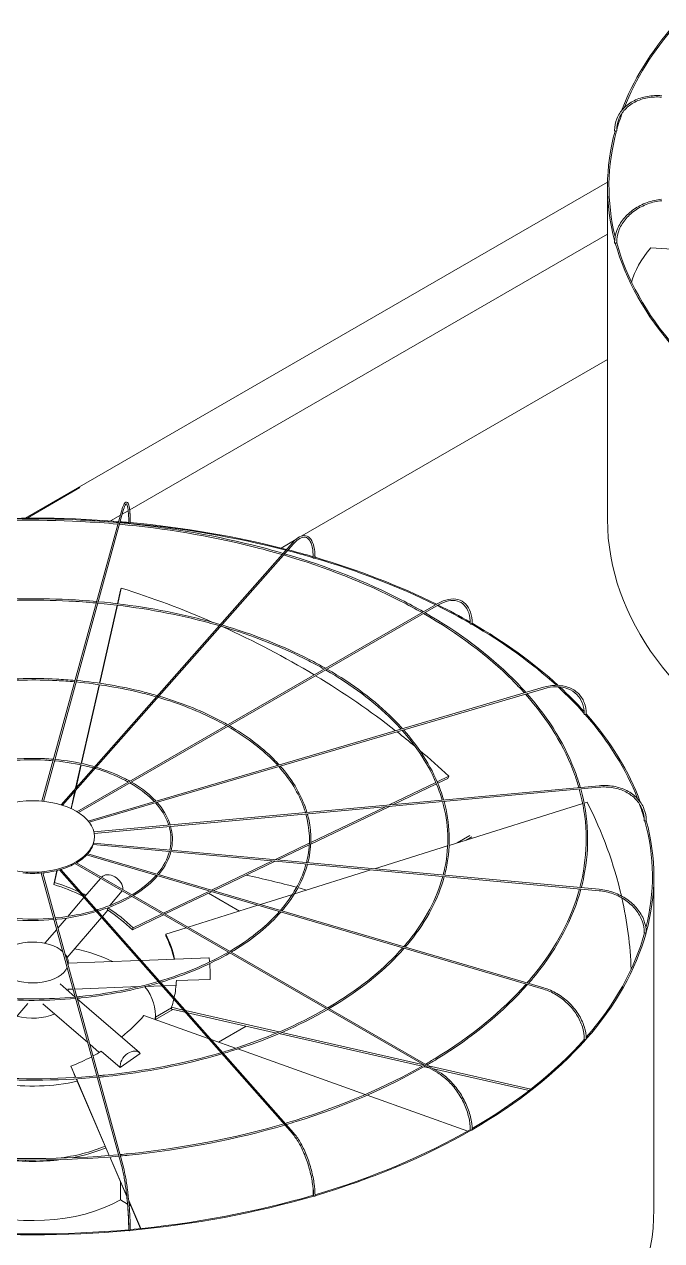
# Model space of a CAD drawing. Header units: millimetres. Extents: x -312439 to 477422, y -331570 to 212570.
# Drawn here: x 449861 to 450937, y 109039 to 111094 of the extents above; entities that cross this region are included whole.
import ezdxf

# ---------------------------------------------------------------- set-up
doc = ezdxf.new("R2010")
doc.units = ezdxf.units.MM

msp = doc.modelspace()

# ---------------------------------------------------------------- linework, layer by layer
at = {"color": 3, "linetype": 'Continuous', "lineweight": 0, "extrusion": (-1.11022e-16, 0.816497, 0.57735)}
for p, q in [((450845.747, 110827.548), (449862.13, 110259.656)), ((450845.666, 110257.168), (450845.666, 110820.056)), ((450038.85, 110273.686), (450845.666, 110739.501)), ((451005.011, 110710.736), (450918.849, 110716.232)), ((450845.666, 110527.501), (450329.625, 110229.565)), ((449954.797, 110311.158), (449865.632, 110259.678)), ((449953.065, 110312.158), (449954.797, 110311.158)), ((449890.57, 109781.358), (450025.037, 110271.526)), ((449893.044, 109781.12), (450027.4, 110270.878)), ((450006.382, 110254.94), (450023.142, 110264.617)), ((450026.16, 110266.359), (450036.366, 110272.252)), ((450319.193, 110223.542), (450294.374, 110209.212)), ((450313.558, 110217.938), (449922.881, 109775.256)), ((449925.445, 109774.46), (450315.395, 110216.317)), ((450024.713, 110141.544), (450018.692, 110114.963)), ((450023.382, 110138.112), (450024.713, 110141.544)), ((450018.154, 110115.028), (450023.382, 110138.112)), ((450559.071, 110115.331), (449949.88, 109763.614)), ((449952.244, 109762.151), (450560.296, 110113.21)), ((449987.724, 109980.683), (450017.61, 110112.627)), ((450018.148, 110112.562), (449988.259, 109980.606)), ((449957.031, 109845.176), (449987.181, 109978.286)), ((449987.717, 109978.21), (449957.558, 109845.063)), ((449968.921, 109747.781), (450737.491, 109973.875)), ((450738.183, 109971.525), (449970.557, 109745.709)), ((449947.516, 109803.17), (449956.489, 109842.787)), ((449957.017, 109842.673), (449948.26, 109804.013)), ((450476.84, 109775.073), (450555.803, 109812.97)), ((450558.014, 109814.031), (450577.621, 109823.441)), ((450576.29, 109820.009), (450558.991, 109811.707)), ((450576.29, 109820.009), (450577.621, 109823.441)), ((449939.76, 109768.927), (449946.388, 109798.19)), ((449947.132, 109799.033), (449940.26, 109768.695)), ((450831.386, 109807.494), (449978.298, 109729.485)), ((449978.755, 109727.067), (450831.609, 109805.055)), ((450556.779, 109810.646), (450484.03, 109775.73)), ((450477.699, 109772.692), (450344.541, 109708.784)), ((450344.659, 109711.634), (450470.509, 109772.034)), ((450803.726, 109777.321), (450578.199, 109706.67)), ((450811.17, 109779.653), (450806.078, 109778.058)), ((450831.609, 109632.503), (449977.951, 109710.565)), ((449979.165, 109719.731), (449979.165, 109721.731)), ((450284.099, 109682.569), (450342.164, 109710.437)), ((450613.23, 109723.285), (450591.872, 109710.954)), ((450607.019, 109715.699), (450616.694, 109721.285)), ((450737.491, 109463.683), (449966.163, 109690.588)), ((450738.183, 109466.033), (449968.002, 109692.6)), ((449977.228, 109708.171), (450831.386, 109630.064)), ((450342.021, 109707.575), (450288.988, 109682.122)), ((450575.713, 109705.891), (450452.198, 109667.198)), ((449946.481, 109675.906), (450559.071, 109322.227)), ((449948.958, 109677.304), (450560.296, 109324.348)), ((450176.935, 109631.137), (450279.794, 109680.503)), ((450284.683, 109680.056), (450180.544, 109630.076)), ((450025.037, 109166.032), (449889.523, 109660.015)), ((449892.002, 109660.238), (450027.4, 109166.68)), ((449910.686, 109640.571), (449916.07, 109664.339)), ((449916.656, 109664.487), (449912.017, 109644.003)), ((450313.558, 109219.62), (449920.136, 109665.412)), ((449922.739, 109666.165), (450315.395, 109221.241)), ((449989.578, 109651.024), (449963.231, 109620.282)), ((450446.121, 109665.294), (450317.139, 109624.888)), ((450923.874, 109091.308), (450923.874, 109654.196)), ((449910.686, 109640.571), (449912.017, 109644.003)), ((450026.371, 109629.782), (450005.246, 109605.133)), ((450096.11, 109592.346), (450173.637, 109629.554)), ((450177.246, 109628.493), (450098.752, 109590.821)), ((449961.622, 109618.404), (449934.417, 109586.662)), ((450224.374, 109595.827), (450172.085, 109626.016)), ((450313.534, 109623.758), (450259.53, 109606.84)), ((450001.711, 109597.236), (449992.774, 109586.808)), ((450096.077, 109589.537), (450043.364, 109564.238)), ((450044.694, 109567.67), (450093.435, 109591.062)), ((450255.326, 109605.524), (450137.318, 109568.555)), ((449931.986, 109583.825), (449917.576, 109567.012)), ((449991.164, 109584.929), (449933.197, 109517.293)), ((450043.364, 109564.238), (450044.694, 109567.67)), ((450134.142, 109567.56), (450099.799, 109556.801)), ((449915.652, 109564.767), (449895.595, 109541.365)), ((450099.704, 109553.845), (450099.799, 109556.801)), ((450055.275, 109512.285), (449935.001, 109507.827)), ((449935.001, 109508.871), (449935.001, 109503.497)), ((450172.64, 109516.635), (450058.438, 109512.402)), ((449946.904, 109450.519), (449921.361, 109472.654)), ((449943.326, 109463.89), (449934.32, 109463.556)), ((449935.001, 109463.582), (449935.001, 109460.834)), ((450054.454, 109468.009), (449945.84, 109463.983)), ((450093.086, 109469.441), (450066.359, 109468.45)), ((450117.164, 109470.333), (450096.249, 109469.558)), ((450117.642, 109478.208), (450174.87, 109480.329)), ((450055.347, 109356.544), (449950.354, 109447.529)), ((449801.819, 109364.001), (449866.66, 109439.658)), ((449968.078, 109373.662), (449892.405, 109439.24)), ((450109.258, 109432.316), (450082.279, 109416.74)), ((450082.279, 109412.74), (450111.484, 109429.601)), ((450109.187, 109430.125), (450109.282, 109433.081)), ((450132.466, 109424.818), (450109.187, 109430.125)), ((450109.282, 109433.081), (450129.176, 109428.547)), ((450133.266, 109427.614), (450291.434, 109391.559)), ((450286.856, 109389.624), (450136.556, 109423.886)), ((450171.593, 109380.483), (450062.887, 109419.31)), ((450082.279, 109412.383), (450082.279, 109419.633)), ((450235.66, 109401.295), (450188.904, 109374.3)), ((450532.515, 109333.625), (450290.949, 109388.691)), ((450295.493, 109390.634), (450535.249, 109335.981)), ((449987.465, 109356.862), (449971.41, 109370.775)), ((450217.615, 109364.045), (450176.364, 109378.779)), ((450436.624, 109285.821), (450221.39, 109362.697)), ((449990.741, 109358.817), (450022.536, 109331.263)), ((450022.536, 109331.263), (450056.731, 109355.083)), ((449939.693, 109333.493), (449947.814, 109314.578)), ((449940.929, 109330.156), (449939.693, 109333.493)), ((449947.621, 109314.566), (449940.929, 109330.156)), ((450543.773, 109331.059), (450536.039, 109332.822)), ((450543.344, 109334.135), (450716.062, 109294.764)), ((450713.095, 109292.462), (450551.868, 109329.214)), ((450004.227, 109182.71), (449948.648, 109312.174)), ((449948.84, 109312.186), (450004.417, 109182.726)), ((450609.681, 109224.01), (450439.995, 109284.617)), ((450033.922, 109113.538), (450005.246, 109180.335)), ((450005.437, 109180.351), (450033.855, 109114.153)), ((450023.321, 109138.231), (450023.321, 109107.556)), ((450035.177, 109100.711), (450023.321, 109107.556)), ((450037.172, 109106.426), (450057.385, 109059.341)), ((450057.197, 109059.322), (450037.23, 109105.832)), ((450040.83, 109097.447), (450037.838, 109099.174))]:
    msp.add_line(p, q, dxfattribs=at)
at = {"color": 3, "linetype": 'Continuous', "lineweight": 0}
for centre, major_axis, ratio, start_param, end_param in [((451894.434, 110820.056), (-1048.768, 0), 0.57735027, 5.81359811, 6.07011802), ((451894.434, 110820.056), (-1046.319, 0), 0.57735027, 5.81336511, 6.06128621), ((451894.434, 110820.056), (-1046.319, 0), 0.57735027, 6.07532621, 6.12502314), ((451894.434, 110820.056), (-1048.768, 0), 0.57735027, 6.12772105, 6.43448057), ((451894.434, 110820.056), (-1046.319, 0), 0.57735027, 6.1272654, 6.42392093), ((450858.75, 110914.473), (1.225, 0), 0.57735027, 3.14159265, 5.07887352), ((450859.96, 110914.363), (1.225, 0.023), 0.57529521, 4.54449158, 6.11528791), ((450859.96, 110914.363), (1.225, 0.023), 0.57529521, 6.11528791, 6.28318531), ((450858.75, 110725.14), (1.225, 0), 0.57735027, 3.14159265, 5.39303278), ((451894.434, 110820.056), (-1048.768, 0), 0.57735027, 0.1585854, 0.46892864), ((450859.96, 110725.25), (1.225, 0.023), 0.57926583, 4.8585762, 6.28318531), ((451894.434, 110820.056), (-1046.319, 0), 0.57735027, 0.15790655, 0.46457773), ((451894.339, 110654.012), (-1010.701, -20.593), 0.30331876, 6.01219977, 6.20271663), ((449875.105, 109654.196), (-1048.768, 0), 0.57735027, 4.57359934, 4.85199434), ((449875.105, 109654.196), (-1046.319, 0), 0.57735027, 4.57364216, 4.63432464), ((449875.105, 109654.196), (-1046.319, 0), 0.57735027, 4.55682048, 4.57124415), ((449875.105, 109654.196), (-1048.768, 0), 0.57735027, 4.55718579, 4.57120693), ((450038.448, 110250.95), (1.225, -0.004), 0.56474576, 3.14159265, 4.55699194), ((450038.448, 110250.95), (1.225, -0.004), 0.56474576, 4.55699194, 6.12778827), ((449875.105, 109654.196), (-1046.319, 0), 0.57735027, 4.2914666, 4.55448885), ((450038.64, 110251.649), (1.225, 0), 0.57735027, 5.71748689, 6.28318531), ((449875.105, 109654.196), (-1048.768, 0), 0.57735027, 4.29134899, 4.55463788), ((451894.434, 110257.168), (-1048.768, 0), 0.57735027, 0, 3.14159265), ((449875.105, 109654.196), (-1046.319, 0), 0.57735027, 4.24262693, 4.28868124), ((449875.105, 109654.196), (-1048.768, 0), 0.57735027, 4.24381435, 4.28857014), ((450349.969, 110192.511), (1.225, -0.01), 0.56597275, 3.14159265, 4.24604342), ((450349.969, 110192.511), (1.225, -0.01), 0.56597275, 4.24604342, 5.81683974), ((449875.105, 109654.196), (-1046.319, 0), 0.57735027, 4.00461262, 4.24016109), ((450350.525, 110193.142), (1.225, 0), 0.57735027, 5.29033196, 6.28318531), ((449875.105, 109654.196), (-1048.768, 0), 0.57735027, 4.00443097, 4.24060103), ((449876.436, 109486.916), (-942.562, 365.4), 0.65992862, 4.64663537, 4.80984928), ((449875.105, 109654.196), (-1046.319, 0), 0.57735027, 3.92863661, 4.00129229), ((449875.105, 109654.196), (-1048.768, 0), 0.57735027, 3.93098858, 4.00111844), ((450614.964, 110081.354), (1.225, -0.016), 0.56830663, 3.14159265, 3.93464288), ((450614.964, 110081.354), (1.225, -0.016), 0.56830663, 3.93464288, 5.50543921), ((449875.105, 109654.196), (-1046.319, 0), 0.57735027, 3.70570419, 3.9258203), ((450615.83, 110081.854), (-1.225, 0), 0.57735027, 1.83263032, 3.14159265), ((449875.105, 109654.196), (-1048.768, 0), 0.57735027, 3.70411228, 3.92650775), ((449876.436, 109486.916), (-942.562, 365.4), 0.65992862, 4.45394149, 4.62923067), ((449876.436, 109486.916), (-942.562, 365.4), 0.65992862, 4.28319099, 4.45112181), ((449875.105, 109654.196), (-1046.319, 0), 0.57735027, 3.61515195, 3.70067928), ((449875.105, 109654.196), (-1048.768, 0), 0.57735027, 3.61992048, 3.69877001), ((450807.495, 109928.359), (-1.225, 0.021), 0.57151893, 0, 0.48093441), ((450807.495, 109928.359), (-1.225, 0.021), 0.57151893, 0.48093441, 2.05173073), ((449875.105, 109654.196), (-1046.319, 0), 0.57735027, 3.3609423, 3.61148113), ((450808.586, 109928.68), (-1.225, 0), 0.57735027, 1.51847105, 3.14159265), ((449875.105, 109654.196), (-1048.768, 0), 0.57735027, 3.35086888, 3.61231471), ((449876.436, 109486.916), (-942.562, 365.4), 0.65992862, 4.23904287, 4.2800546), ((449876.436, 109486.916), (-942.562, 365.4), 0.65992862, 4.15803474, 4.22871948), ((449875.2, 109486.441), (1010.388, -32.497), 0.79709982, 0.20844184, 0.41264052), ((449875.105, 109654.196), (-1046.319, 0), 0.57735027, 3.30554955, 3.34466555), ((450908.714, 109748.502), (-1.225, 0.023), 0.57529521, 0, 0.1678974), ((450908.714, 109748.502), (-1.225, 0.023), 0.57529521, 0.1678974, 1.73869372), ((449875.105, 109654.196), (-1046.319, 0), 0.57735027, 2.9973499, 3.29716571), ((450909.924, 109748.613), (-1.225, 0), 0.57735027, 1.20431179, 3.14159265), ((449875.105, 109654.196), (-1048.768, 0), 0.57735027, 2.98561554, 3.29783032), ((449874.672, 109719.731), (-104.492, 0), 0.57735027, 2.67392209, 2.98094469), ((449874.672, 109719.731), (-104.492, 0), 0.57735027, 2.98808135, 3.14159265), ((449874.672, 109719.731), (-104.492, 0), 0.57735027, 2.35976282, 2.66678542), ((449874.672, 109719.731), (-104.492, 0), 0.57735027, 2.04560356, 2.35262616), ((449874.672, 109719.731), (-104.492, 0), 0.57735027, 1.41728503, 1.72430763), ((449874.672, 109719.731), (-104.492, 0), 0.57735027, 1.73144429, 2.03846689), ((450007.695, 109638.19), (-16.786, 14.386), 0.73180825, 3.6699438, 6.25547108), ((449875.105, 109089.308), (1046.319, 0), 0.57735027, 1.13086203, 1.21917829), ((449875.105, 109483.485), (-226.18, 87.683), 0.65992862, 4.59602029, 4.80984928), ((449876.436, 109486.916), (226.18, -87.683), 0.65992862, 1.48816133, 1.66825663), ((449875.105, 109089.308), (1046.319, 0), 0.57735027, 1.11315293, 1.12829513), ((449876.436, 109486.916), (226.18, -87.683), 0.65992862, 1.43137513, 1.46305029), ((449875.2, 109486.441), (1010.388, -32.497), 0.79709982, 0.05380476, 0.20420122), ((449875.105, 109483.485), (-226.18, 87.683), 0.65992862, 4.15803474, 4.39268064), ((449876.436, 109486.916), (226.18, -87.683), 0.65992862, 1.01644208, 1.25303729), ((449875.105, 109483.485), (242.456, -7.798), 0.79709982, 0.20115917, 0.41264052), ((449875.2, 109486.441), (242.456, -7.798), 0.79709982, 0.18583027, 0.41264052), ((449875.105, 109654.196), (-1046.319, 0), 0.57735027, 2.6752935, 2.98289949), ((449875.105, 109654.196), (-1048.768, 0), 0.57735027, 2.67086857, 2.98332964), ((450908.714, 109559.39), (-1.225, 0.023), 0.57926583, 0, 1.42460911), ((450909.924, 109559.279), (-1.225, 0), 0.57735027, 0.89015252, 3.14159265), ((449875.105, 109508.871), (-59.895, 0), 0.57735027, 3.69756416, 5.76575409), ((449875.105, 109419.633), (-207.174, 0), 0.57735027, 4.00561733, 4.36390833), ((449875.105, 109508.871), (-59.895, 0), 0.57735027, 3.02719924, 3.57014533), ((450173.459, 109494.543), (-0.819, 22.092), 0.05230802, 5.46284956, 6.28318531), ((450173.459, 109494.543), (-0.819, 22.092), 0.05230802, 4.01155215, 5.31083021), ((449875.105, 109508.871), (-59.895, 0), 0.57735027, 0.78539816, 2.89978042), ((449875.105, 109419.633), (-207.174, 0), 0.57735027, 3.08204121, 3.55783774), ((449875.2, 109486.441), (242.456, -7.798), 0.79709982, 6.13145768, 6.28093219), ((449875.2, 109486.441), (242.456, -7.798), 0.79709982, 6.04401129, 6.11604234), ((449875.105, 109449.249), (-59.895, 0), 0.57735027, 1.1079301, 2.23846982), ((449873.87, 109486.821), (-227.492, -84.221), 0.6873805, 2.02158825, 2.2576377), ((450040.869, 109339.837), (14.478, 16.707), 0.67950023, 6.14949631, 8.84418497), ((449875.105, 109654.196), (-1046.319, 0), 0.57735027, 2.35898226, 2.6687056), ((449875.105, 109654.196), (-1048.768, 0), 0.57735027, 2.35667794, 2.66891462), ((450807.495, 109379.533), (-1.225, 0.021), 0.58304212, 0, 1.10944839), ((450808.586, 109379.212), (-1.225, 0), 0.57735027, 0.57599326, 3.14159265), ((449873.87, 109486.821), (-227.492, -84.221), 0.6873805, 1.60582316, 1.76537716), ((449873.87, 109486.821), (-227.492, -84.221), 0.6873805, 1.7758456, 1.84274406), ((449875.105, 109419.633), (-207.174, 0), 0.57735027, 1.30817895, 1.9425337), ((449875.105, 109654.196), (-1046.319, 0), 0.57735027, 2.04376734, 2.35460013), ((449875.105, 109654.196), (-1048.768, 0), 0.57735027, 2.04258502, 2.35459852), ((450614.964, 109226.538), (-1.225, 0.017), 0.58625442, 0, 0.79329185), ((450615.83, 109226.038), (-1.225, 0), 0.57735027, 0.26183399, 3.14159265), ((449875.105, 109295.128), (-207.174, 0), 0.57735027, 1.77816663, 2.202298), ((449875.105, 109295.128), (-212.072, 0), 0.57735027, 1.89063678, 2.19285982), ((449875.105, 109295.128), (-212.072, 0), 0.57735027, 1.3476903, 1.79509044), ((449875.105, 109654.196), (-1046.319, 0), 0.57735027, 1.72891751, 2.04055715), ((449875.105, 109654.196), (-1048.768, 0), 0.57735027, 1.72854634, 2.04038352), ((450349.969, 109115.381), (-1.225, 0.011), 0.58858829, 0, 0.47632773), ((450350.525, 109114.751), (-1.225, 0), 0.57735027, 0, 3.14159265), ((449875.105, 109195.128), (-212.072, 0), 0.57735027, 0.98594125, 2.34464399), ((449875.105, 109091.308), (-1048.768, 0), 0.57735027, 0, 3.14159265), ((449875.105, 109654.196), (-1048.768, 0), 0.57735027, 1.41453598, 1.72626058), ((449875.105, 109654.196), (-1046.319, 0), 0.57735027, 1.41438895, 1.72636573), ((450038.448, 109056.942), (-1.225, 0.004), 0.58981528, 0, 0.15883691), ((450038.64, 109056.244), (-1.225, 0), 0.57735027, 0, 3.14159265)]:
    msp.add_ellipse(centre, major_axis=major_axis, ratio=ratio, start_param=start_param, end_param=end_param, dxfattribs=at)
msp.add_ellipse((449874.672, 109721.731), major_axis=(-104.492, 0), ratio=0.57735027, dxfattribs=at)
for points, knots in [([(450857.525, 110914.473), (450857.525, 110921.418), (450858.857, 110928.248), (450864.052, 110940.99), (450867.914, 110946.9), (450877.771, 110957.215), (450883.764, 110961.618), (450897.282, 110968.501), (450904.805, 110970.98), (450920.65, 110973.787), (450928.97, 110974.115), (450937.288, 110973.354)], [4.71238898, 4.71238898, 4.71238898, 4.71238898, 5.02654825, 5.02654825, 5.34070751, 5.34070751, 5.65486678, 5.65486678, 5.96902604, 5.96902604, 6.28318531, 6.28318531, 6.28318531, 6.28318531]), ([(450937.065, 110970.915), (450929.003, 110971.652), (450920.947, 110971.322), (450905.654, 110968.57), (450898.421, 110966.147), (450885.497, 110959.465), (450879.81, 110955.207), (450870.536, 110945.293), (450866.949, 110939.639), (450862.211, 110927.488), (450861.06, 110920.992), (450861.184, 110914.386)], [0, 0, 0, 0, 0.31726804, 0.31726804, 0.63453608, 0.63453608, 0.95180412, 0.95180412, 1.26907216, 1.26907216, 1.5863402, 1.5863402, 1.5863402, 1.5863402]), ([(450857.525, 110725.14), (450857.525, 110732.084), (450858.856, 110739.14), (450864.031, 110752.779), (450867.874, 110759.361), (450877.683, 110771.419), (450883.647, 110776.893), (450897.116, 110786.214), (450904.618, 110790.06), (450920.435, 110795.754), (450928.747, 110797.603), (450937.065, 110798.364)], [4.71238898, 4.71238898, 4.71238898, 4.71238898, 5.02654825, 5.02654825, 5.34070751, 5.34070751, 5.65486678, 5.65486678, 5.96902604, 5.96902604, 6.28318531, 6.28318531, 6.28318531, 6.28318531]), ([(450937.288, 110795.924), (450929.226, 110795.187), (450921.163, 110793.383), (450905.841, 110787.823), (450898.585, 110784.068), (450885.612, 110774.987), (450879.897, 110769.664), (450870.574, 110757.993), (450866.969, 110751.648), (450862.212, 110738.578), (450861.06, 110731.855), (450861.184, 110725.273)], [0, 0, 0, 0, 0.31726804, 0.31726804, 0.63453608, 0.63453608, 0.95180412, 0.95180412, 1.26907216, 1.26907216, 1.5863402, 1.5863402, 1.5863402, 1.5863402]), ([(450039.865, 110251.649), (450039.865, 110258.463), (450039.658, 110264.529), (450038.847, 110274.602), (450038.25, 110278.599), (450036.643, 110284.285), (450035.741, 110286.346), (450032.6, 110286.808), (450031.607, 110286.218), (450029.402, 110283.876), (450028.173, 110281.258), (450026.255, 110275.733), (450025.645, 110273.742), (450025.037, 110271.526)], [4.71238898, 4.71238898, 4.71238898, 4.71238898, 5.02654825, 5.02654825, 5.34070751, 5.34070751, 5.65486678, 5.65486678, 5.82360284, 5.82360284, 6.1377621, 6.1377621, 6.28318531, 6.28318531, 6.28318531, 6.28318531]), ([(450027.4, 110270.878), (450028.673, 110275.518), (450029.949, 110279.084), (450032.174, 110283.407), (450033.171, 110284.006), (450033.277, 110284.006), (450034.096, 110283.411), (450035.505, 110278.753), (450036.082, 110275.354), (450036.925, 110266.38), (450037.173, 110260.661), (450037.225, 110253.109), (450037.227, 110252.041), (450037.224, 110250.954)], [0, 0, 0, 0, 0.31526689, 0.31526689, 0.60947257, 0.60947257, 0.92674061, 0.92674061, 1.22083726, 1.22083726, 1.53563039, 1.53563039, 1.5863402, 1.5863402, 1.5863402, 1.5863402]), ([(450038.338, 110276.189), (450038.374, 110275.947), (450038.41, 110275.699), (450039.017, 110271.352), (450039.394, 110266.14), (450039.647, 110257.191), (450039.683, 110254.15), (450039.673, 110250.949)], [7.384497053, 7.384497053, 7.384497053, 7.384497053, 7.403952931, 7.403952931, 7.721220971, 7.721220971, 7.869487909, 7.869487909, 7.869487909, 7.869487909]), ([(450019.683, 110252.008), (449998.438, 110253.929), (449977.078, 110255.429), (449880.378, 110260.272), (449804.312, 110258.76), (449729.662, 110252.008)], [3.771589677, 3.771589677, 3.771589677, 3.771589677, 3.840445898, 3.840445898, 4.082391957, 4.082391957, 4.082391957, 4.082391957]), ([(450019.025, 110249.608), (449998.233, 110251.483), (449977.331, 110252.952), (449881.079, 110257.824), (449804.991, 110256.341), (449730.32, 110249.608)], [3.7720633, 3.7720633, 3.7720633, 3.7720633, 3.839550132, 3.839550132, 4.081918334, 4.081918334, 4.081918334, 4.081918334]), ([(450296.107, 110198.163), (450279.379, 110203.037), (450262.397, 110207.621), (450173.722, 110229.705), (450098.383, 110242.328), (450021.503, 110249.382)], [3.459637643, 3.459637643, 3.459637643, 3.459637643, 3.519736913, 3.519736913, 3.769381517, 3.769381517, 3.769381517, 3.769381517]), ([(450297.898, 110200.192), (450280.636, 110205.238), (450263.103, 110209.975), (450174.005, 110232.133), (450098.848, 110244.724), (450022.161, 110251.782)], [3.458315721, 3.458315721, 3.458315721, 3.458315721, 3.520259366, 3.520259366, 3.768912043, 3.768912043, 3.768912043, 3.768912043]), ([(450351.75, 110193.142), (450351.75, 110200.002), (450351.148, 110206.197), (450348.762, 110216.699), (450346.984, 110221.01), (450342.261, 110227.349), (450339.266, 110229.373), (450332.706, 110230.511), (450329.268, 110229.818), (450322.016, 110226.137), (450318.158, 110222.994), (450314.062, 110218.503), (450313.81, 110218.223), (450313.558, 110217.938)], [4.71238898, 4.71238898, 4.71238898, 4.71238898, 5.02654825, 5.02654825, 5.34070751, 5.34070751, 5.65486678, 5.65486678, 5.94845155, 5.94845155, 6.26261081, 6.26261081, 6.28318531, 6.28318531, 6.28318531, 6.28318531]), ([(450315.395, 110216.317), (450319.051, 110220.46), (450322.683, 110223.522), (450329.414, 110227.209), (450332.477, 110227.835), (450337.842, 110226.895), (450340.23, 110225.319), (450344.338, 110219.725), (450346.004, 110215.707), (450348.212, 110205.695), (450348.772, 110199.733), (450348.747, 110192.907), (450348.746, 110192.715), (450348.744, 110192.522)], [6.28318531, 6.28318531, 6.28318531, 6.28318531, 6.59783007, 6.59783007, 6.91209691, 6.91209691, 7.22936495, 7.22936495, 7.54663299, 7.54663299, 7.86046851, 7.86046851, 7.86952551, 7.86952551, 7.86952551, 7.86952551]), ([(450532.479, 110099.978), (450520.741, 110106.682), (450508.695, 110113.207), (450436.612, 110150.229), (450370.003, 110176.469), (450298.704, 110197.404)], [3.146975566, 3.146975566, 3.146975566, 3.146975566, 3.199958928, 3.199958928, 3.456525414, 3.456525414, 3.456525414, 3.456525414]), ([(450534.934, 110101.395), (450522.755, 110108.378), (450510.244, 110115.166), (450437.845, 110152.345), (450371.491, 110178.517), (450300.493, 110199.431)], [3.145113132, 3.145113132, 3.145113132, 3.145113132, 3.200037836, 3.200037836, 3.455209352, 3.455209352, 3.455209352, 3.455209352]), ([(450351.157, 110196.559), (450351.179, 110195.743), (450351.193, 110194.915), (450351.199, 110193.558), (450351.198, 110193.035), (450351.194, 110192.508)], [7.8059806913, 7.8059806913, 7.8059806913, 7.8059806913, 7.8451401512, 7.8451401512, 7.8694167814, 7.8694167814, 7.8694167814, 7.8694167814]), ([(449983.116, 110118.712), (449967.267, 110120.141), (449951.334, 110121.256), (449879.02, 110124.872), (449822.098, 110123.747), (449766.229, 110118.712)], [3.772165081, 3.772165081, 3.772165081, 3.772165081, 3.840593344, 3.840593344, 4.081816553, 4.081816553, 4.081816553, 4.081816553]), ([(449982.458, 110116.312), (449967.062, 110117.694), (449951.587, 110118.779), (449879.721, 110122.423), (449822.777, 110121.328), (449766.887, 110116.312)], [3.772797592, 3.772797592, 3.772797592, 3.772797592, 3.839399606, 3.839399606, 4.081184042, 4.081184042, 4.081184042, 4.081184042]), ([(450617.055, 110081.854), (450617.055, 110088.754), (450616.11, 110095.135), (450612.376, 110106.249), (450609.583, 110110.984), (450602.389, 110118.264), (450597.996, 110120.807), (450588.126, 110123.413), (450582.66, 110123.481), (450571.202, 110121.205), (450565.206, 110118.854), (450559.177, 110115.392), (450559.124, 110115.362), (450559.071, 110115.331)], [3.14159265, 3.14159265, 3.14159265, 3.14159265, 3.45575192, 3.45575192, 3.76991118, 3.76991118, 4.08269654, 4.08269654, 4.39544819, 4.39544819, 4.70960746, 4.70960746, 4.71238898, 4.71238898, 4.71238898, 4.71238898]), ([(450560.296, 110113.21), (450566.046, 110116.529), (450571.771, 110118.771), (450582.569, 110120.911), (450587.634, 110120.812), (450596.638, 110118.357), (450600.584, 110116.008), (450607.074, 110109.235), (450609.617, 110104.801), (450612.997, 110094.213), (450613.829, 110088.063), (450613.74, 110081.37)], [1.57079633, 1.57079633, 1.57079633, 1.57079633, 1.88806437, 1.88806437, 2.20533241, 2.20533241, 2.52260045, 2.52260045, 2.83986849, 2.83986849, 3.15713653, 3.15713653, 3.15713653, 3.15713653]), ([(450189.988, 110077.919), (450177.731, 110081.478), (450165.292, 110084.83), (450099.095, 110101.32), (450042.594, 110110.791), (449984.936, 110116.087)], [3.460983159, 3.460983159, 3.460983159, 3.460983159, 3.519648571, 3.519648571, 3.769222865, 3.769222865, 3.769222865, 3.769222865]), ([(450191.78, 110079.949), (450178.987, 110083.68), (450165.998, 110087.185), (450099.379, 110103.749), (450043.06, 110113.187), (449985.594, 110118.487)], [3.459218713, 3.459218713, 3.459218713, 3.459218713, 3.520344822, 3.520344822, 3.768597722, 3.768597722, 3.768597722, 3.768597722]), ([(450707.826, 109965.148), (450700.948, 109972.856), (450693.751, 109980.467), (450645.344, 110028.859), (450595.159, 110066.617), (450537.387, 110099.983)], [2.831913395, 2.831913395, 2.831913395, 2.831913395, 2.879924499, 2.879924499, 3.141418031, 3.141418031, 3.141418031, 3.141418031]), ([(450705.224, 109964.383), (450698.592, 109971.783), (450691.661, 109979.095), (450643.441, 110027.284), (450593.031, 110065.14), (450534.937, 110098.569)], [2.833719703, 2.833719703, 2.833719703, 2.833719703, 2.880073873, 2.880073873, 3.143270218, 3.143270218, 3.143270218, 3.143270218]), ([(450367.204, 110004.556), (450358.698, 110009.397), (450349.977, 110014.112), (450296.183, 110041.741), (450246.148, 110061.446), (450192.586, 110077.161)], [3.148849473, 3.148849473, 3.148849473, 3.148849473, 3.199944541, 3.199944541, 3.456834427, 3.456834427, 3.456834427, 3.456834427]), ([(450369.661, 110005.975), (450360.712, 110011.092), (450351.526, 110016.071), (450297.416, 110043.857), (450247.636, 110063.494), (450194.375, 110079.188)], [3.146361804, 3.146361804, 3.146361804, 3.146361804, 3.200049713, 3.200049713, 3.455080387, 3.455080387, 3.455080387, 3.455080387]), ([(450496.982, 109903.123), (450492.222, 109908.406), (450487.259, 109913.628), (450451.281, 109949.581), (450413.369, 109978.033), (450369.665, 110003.149)], [2.83591825, 2.83591825, 2.83591825, 2.83591825, 2.880098074, 2.880098074, 3.143909361, 3.143909361, 3.143909361, 3.143909361]), ([(450499.586, 109903.889), (450494.58, 109909.479), (450489.349, 109915), (450453.184, 109951.156), (450415.497, 109979.51), (450372.116, 110004.564)], [2.833499431, 2.833499431, 2.833499431, 2.833499431, 2.879899034, 2.879899034, 3.141439875, 3.141439875, 3.141439875, 3.141439875]), ([(449946.561, 109985.462), (449936.105, 109986.397), (449925.594, 109987.128), (449877.657, 109989.517), (449839.876, 109988.78), (449802.783, 109985.462)], [3.773286698, 3.773286698, 3.773286698, 3.773286698, 3.840886477, 3.840886477, 4.080694936, 4.080694936, 4.080694936, 4.080694936]), ([(449945.903, 109983.061), (449935.9, 109983.95), (449925.847, 109984.652), (449878.359, 109987.068), (449840.555, 109986.36), (449803.442, 109983.061)], [3.774238416, 3.774238416, 3.774238416, 3.774238416, 3.839097695, 3.839097695, 4.079743218, 4.079743218, 4.079743218, 4.079743218]), ([(450083.901, 109957.71), (450076.104, 109959.959), (450068.198, 109962.083), (450024.473, 109972.98), (449986.814, 109979.299), (449948.381, 109982.837)], [3.463595352, 3.463595352, 3.463595352, 3.463595352, 3.51947091, 3.51947091, 3.768879274, 3.768879274, 3.768879274, 3.768879274]), ([(450085.693, 109959.741), (450077.361, 109962.161), (450068.904, 109964.437), (450024.756, 109975.409), (449987.279, 109981.695), (449949.04, 109985.236)], [3.46094335, 3.46094335, 3.46094335, 3.46094335, 3.520514255, 3.520514255, 3.7679441, 3.7679441, 3.7679441, 3.7679441]), ([(450809.811, 109928.68), (450809.811, 109935.609), (450808.613, 109942.208), (450803.911, 109954.085), (450800.407, 109959.359), (450791.444, 109968.027), (450785.991, 109971.417), (450773.707, 109975.982), (450766.88, 109977.157), (450752.528, 109977.209), (450745.004, 109976.085), (450737.491, 109973.875)], [4.71238898, 4.71238898, 4.71238898, 4.71238898, 5.02654825, 5.02654825, 5.34070751, 5.34070751, 5.65486678, 5.65486678, 5.96902604, 5.96902604, 6.28318531, 6.28318531, 6.28318531, 6.28318531]), ([(450201.965, 109909.156), (450196.681, 109912.141), (450191.273, 109915.055), (450155.763, 109933.294), (450122.314, 109946.461), (450086.501, 109956.954)], [3.152476318, 3.152476318, 3.152476318, 3.152476318, 3.199914714, 3.199914714, 3.457374967, 3.457374967, 3.457374967, 3.457374967]), ([(450204.426, 109910.577), (450198.697, 109913.838), (450192.823, 109917.013), (450156.996, 109935.41), (450123.801, 109948.508), (450088.29, 109958.981)], [3.148732281, 3.148732281, 3.148732281, 3.148732281, 3.200072384, 3.200072384, 3.454746323, 3.454746323, 3.454746323, 3.454746323]), ([(450797.219, 109804.369), (450795.197, 109811.451), (450792.93, 109818.509), (450773.465, 109873.008), (450745.338, 109919.171), (450707.028, 109962.36)], [2.519571261, 2.519571261, 2.519571261, 2.519571261, 2.559550642, 2.559550642, 2.829500903, 2.829500903, 2.829500903, 2.829500903]), ([(450799.701, 109804.596), (450797.587, 109812.038), (450795.205, 109819.454), (450775.58, 109874.155), (450747.598, 109920.124), (450709.623, 109963.124)], [2.518738954, 2.518738954, 2.518738954, 2.518738954, 2.560443172, 2.560443172, 2.827714195, 2.827714195, 2.827714195, 2.827714195]), ([(450738.183, 109971.525), (450745.445, 109973.662), (450752.694, 109974.729), (450766.431, 109974.637), (450772.916, 109973.478), (450784.484, 109969.078), (450789.566, 109965.839), (450797.864, 109957.607), (450801.08, 109952.612), (450805.34, 109941.321), (450806.382, 109935.024), (450806.27, 109928.38)], [6.28318531, 6.28318531, 6.28318531, 6.28318531, 6.60045335, 6.60045335, 6.91772139, 6.91772139, 7.23498943, 7.23498943, 7.55225747, 7.55225747, 7.86952551, 7.86952551, 7.86952551, 7.86952551]), ([(450288.766, 109841.872), (450285.872, 109845.05), (450282.868, 109848.195), (450259.13, 109871.914), (450233.729, 109890.955), (450204.433, 109907.752)], [2.840166791, 2.840166791, 2.840166791, 2.840166791, 2.880145835, 2.880145835, 3.145067211, 3.145067211, 3.145067211, 3.145067211]), ([(450291.376, 109842.639), (450288.232, 109846.123), (450284.958, 109849.567), (450261.033, 109873.49), (450235.857, 109892.432), (450206.884, 109909.167)], [2.836508955, 2.836508955, 2.836508955, 2.836508955, 2.879847671, 2.879847671, 3.141363941, 3.141363941, 3.141363941, 3.141363941]), ([(450566.404, 109783.263), (450564.959, 109788.254), (450563.351, 109793.23), (450548.84, 109833.892), (450527.661, 109868.618), (450498.791, 109901.102)], [2.521788299, 2.521788299, 2.521788299, 2.521788299, 2.55939978, 2.55939978, 2.830291828, 2.830291828, 2.830291828, 2.830291828]), ([(450568.888, 109783.49), (450567.349, 109788.842), (450565.626, 109794.175), (450550.954, 109835.039), (450529.921, 109869.571), (450501.387, 109901.866)], [2.520659116, 2.520659116, 2.520659116, 2.520659116, 2.560589234, 2.560589234, 2.827907762, 2.827907762, 2.827907762, 2.827907762]), ([(449910.006, 109852.21), (449904.944, 109852.653), (449899.856, 109853), (449876.297, 109854.163), (449857.655, 109853.812), (449839.338, 109852.21)], [3.776630452, 3.776630452, 3.776630452, 3.776630452, 3.841752063, 3.841752063, 4.077351182, 4.077351182, 4.077351182, 4.077351182]), ([(449909.348, 109849.809), (449904.739, 109850.206), (449900.109, 109850.525), (449876.998, 109851.713), (449858.334, 109851.392), (449839.997, 109849.809)], [3.778551419, 3.778551419, 3.778551419, 3.778551419, 3.838185012, 3.838185012, 4.075430215, 4.075430215, 4.075430215, 4.075430215]), ([(449977.809, 109837.495), (449974.477, 109838.438), (449971.105, 109839.335), (449949.852, 109844.64), (449931.034, 109847.807), (449911.827, 109849.587)], [3.471418325, 3.471418325, 3.471418325, 3.471418325, 3.518930063, 3.518930063, 3.767850767, 3.767850767, 3.767850767, 3.767850767]), ([(449979.605, 109839.531), (449975.734, 109840.641), (449971.811, 109841.689), (449950.135, 109847.068), (449931.499, 109850.203), (449912.485, 109851.985)], [3.466082688, 3.466082688, 3.466082688, 3.466082688, 3.521010964, 3.521010964, 3.765995554, 3.765995554, 3.765995554, 3.765995554]), ([(450036.714, 109813.748), (450034.66, 109814.883), (450032.57, 109815.997), (450015.345, 109824.847), (449998.48, 109831.475), (449980.415, 109836.747)], [3.163350536, 3.163350536, 3.163350536, 3.163350536, 3.199816759, 3.199816759, 3.458993739, 3.458993739, 3.458993739, 3.458993739]), ([(450039.186, 109815.175), (450036.68, 109816.581), (450034.12, 109817.956), (450016.577, 109826.962), (449999.967, 109833.523), (449982.204, 109838.774)], [3.15578841, 3.15578841, 3.15578841, 3.15578841, 3.200131949, 3.200131949, 3.453750875, 3.453750875, 3.453750875, 3.453750875]), ([(450335.595, 109762.157), (450334.729, 109765.074), (450333.779, 109767.982), (450324.22, 109794.808), (450310, 109818.085), (450290.585, 109839.853)], [2.526062853, 2.526062853, 2.526062853, 2.526062853, 2.559096419, 2.559096419, 2.831723129, 2.831723129, 2.831723129, 2.831723129]), ([(450338.082, 109762.384), (450337.119, 109765.661), (450336.052, 109768.926), (450326.334, 109795.955), (450312.26, 109819.038), (450293.182, 109840.617)], [2.5243135, 2.5243135, 2.5243135, 2.5243135, 2.560878912, 2.560878912, 2.828143092, 2.828143092, 2.828143092, 2.828143092]), ([(450080.528, 109780.613), (450079.516, 109781.692), (450078.477, 109782.762), (450066.98, 109794.247), (450054.089, 109803.876), (450039.199, 109812.354)], [2.852936139, 2.852936139, 2.852936139, 2.852936139, 2.880283876, 2.880283876, 3.148538696, 3.148538696, 3.148538696, 3.148538696]), ([(450083.155, 109781.386), (450081.882, 109782.766), (450080.569, 109784.134), (450068.882, 109795.823), (450056.218, 109805.353), (450041.652, 109813.771)], [2.84544614, 2.84544614, 2.84544614, 2.84544614, 2.879690294, 2.879690294, 3.141137935, 3.141137935, 3.141137935, 3.141137935]), ([(450798.945, 109635.49), (450800.551, 109641.561), (450801.978, 109647.647), (450813.279, 109702.985), (450811.481, 109753.009), (450797.894, 109801.972)], [2.204619764, 2.204619764, 2.204619764, 2.204619764, 2.238829514, 2.238829514, 2.515060108, 2.515060108, 2.515060108, 2.515060108]), ([(450801.419, 109635.264), (450803.104, 109641.664), (450804.59, 109648.081), (450815.696, 109703.576), (450813.837, 109753.43), (450800.373, 109802.198)], [2.205366155, 2.205366155, 2.205366155, 2.205366155, 2.241163262, 2.241163262, 2.514260549, 2.514260549, 2.514260549, 2.514260549]), ([(450911.148, 109748.613), (450911.148, 109755.557), (450909.817, 109762.387), (450904.622, 109775.13), (450900.76, 109781.04), (450890.902, 109791.354), (450884.91, 109795.758), (450871.392, 109802.64), (450863.869, 109805.12), (450848.024, 109807.927), (450839.704, 109808.254), (450831.386, 109807.494)], [4.71238898, 4.71238898, 4.71238898, 4.71238898, 5.02654825, 5.02654825, 5.34070751, 5.34070751, 5.65486678, 5.65486678, 5.96902604, 5.96902604, 6.28318531, 6.28318531, 6.28318531, 6.28318531]), ([(450831.609, 109805.055), (450839.671, 109805.792), (450847.727, 109805.462), (450863.019, 109802.709), (450870.253, 109800.287), (450883.176, 109793.605), (450888.863, 109789.347), (450898.138, 109779.433), (450901.725, 109773.778), (450906.462, 109761.627), (450907.613, 109755.132), (450907.489, 109748.525)], [6.28318531, 6.28318531, 6.28318531, 6.28318531, 6.60045335, 6.60045335, 6.91772139, 6.91772139, 7.23498943, 7.23498943, 7.55225747, 7.55225747, 7.86952551, 7.86952551, 7.86952551, 7.86952551]), ([(450104.761, 109741.049), (450104.491, 109741.892), (450104.207, 109742.734), (450099.6, 109755.722), (450092.34, 109767.551), (450082.377, 109778.604)], [2.538956365, 2.538956365, 2.538956365, 2.538956365, 2.558172992, 2.558172992, 2.836025224, 2.836025224, 2.836025224, 2.836025224]), ([(450107.258, 109741.277), (450106.882, 109742.479), (450106.478, 109743.677), (450101.713, 109756.871), (450094.599, 109768.505), (450084.978, 109779.369)], [2.535128932, 2.535128932, 2.535128932, 2.535128932, 2.561728893, 2.561728893, 2.828841782, 2.828841782, 2.828841782, 2.828841782]), ([(450568.156, 109656.594), (450569.263, 109660.834), (450570.253, 109665.083), (450578.717, 109706.388), (450577.354, 109744.027), (450567.085, 109780.866)], [2.206572109, 2.206572109, 2.206572109, 2.206572109, 2.238438586, 2.238438586, 2.515769314, 2.515769314, 2.515769314, 2.515769314]), ([(450570.629, 109656.368), (450571.814, 109660.937), (450572.864, 109665.518), (450581.134, 109706.979), (450579.709, 109744.448), (450569.564, 109781.092)], [2.20754654, 2.20754654, 2.20754654, 2.20754654, 2.241548585, 2.241548585, 2.514698228, 2.514698228, 2.514698228, 2.514698228]), ([(450337.35, 109677.7), (450337.967, 109680.123), (450338.526, 109682.55), (450344.152, 109709.823), (450343.228, 109735.06), (450336.288, 109759.761)], [2.210316481, 2.210316481, 2.210316481, 2.210316481, 2.237655596, 2.237655596, 2.51702204, 2.51702204, 2.51702204, 2.51702204]), ([(450339.82, 109677.474), (450340.514, 109680.226), (450341.134, 109682.985), (450346.568, 109710.414), (450345.583, 109735.482), (450338.768, 109759.987)], [2.211718384, 2.211718384, 2.211718384, 2.211718384, 2.242315601, 2.242315601, 2.515402874, 2.515402874, 2.515402874, 2.515402874]), ([(450106.525, 109698.807), (450106.667, 109699.412), (450106.802, 109700.017), (450109.588, 109713.258), (450109.103, 109726.093), (450105.488, 109738.656)], [2.221614787, 2.221614787, 2.221614787, 2.221614787, 2.235297735, 2.235297735, 2.520800805, 2.520800805, 2.520800805, 2.520800805]), ([(450108.988, 109698.582), (450109.203, 109699.517), (450109.401, 109700.453), (450112.002, 109713.849), (450111.456, 109726.515), (450107.97, 109738.883)], [2.224061215, 2.224061215, 2.224061215, 2.224061215, 2.244587809, 2.244587809, 2.517487833, 2.517487833, 2.517487833, 2.517487833]), ([(450085.199, 109658.124), (450085.608, 109658.609), (450086.012, 109659.096), (450095.954, 109671.261), (450102.537, 109683.704), (450105.923, 109696.403)], [1.903307061, 1.903307061, 1.903307061, 1.903307061, 1.915350543, 1.915350543, 2.203452943, 2.203452943, 2.203452943, 2.203452943]), ([(450087.762, 109657.37), (450088.261, 109657.973), (450088.753, 109658.579), (450098.571, 109670.886), (450105.052, 109683.381), (450108.396, 109696.177)], [1.909987851, 1.909987851, 1.909987851, 1.909987851, 1.924618049, 1.924618049, 2.206425781, 2.206425781, 2.206425781, 2.206425781]), ([(450293.421, 109596.87), (450295.054, 109598.764), (450296.649, 109600.668), (450316.931, 109625.637), (450329.931, 109650.2), (450336.72, 109675.298)], [1.894116328, 1.894116328, 1.894116328, 1.894116328, 1.917671716, 1.917671716, 2.201274894, 2.201274894, 2.201274894, 2.201274894]), ([(450295.999, 109596.112), (450297.719, 109598.124), (450299.397, 109600.148), (450319.551, 109625.262), (450332.449, 109649.877), (450339.196, 109675.072)], [1.897570624, 1.897570624, 1.897570624, 1.897570624, 1.922320382, 1.922320382, 2.202808492, 2.202808492, 2.202808492, 2.202808492]), ([(450042.708, 109623.178), (450043.31, 109623.536), (450043.909, 109623.895), (450060.083, 109633.721), (450073.244, 109644.487), (450083.445, 109656.087)], [1.585149833, 1.585149833, 1.585149833, 1.585149833, 1.596233634, 1.596233634, 1.886390456, 1.886390456, 1.886390456, 1.886390456]), ([(450045.136, 109621.776), (450045.759, 109622.152), (450046.379, 109622.53), (450062.602, 109632.535), (450075.799, 109643.485), (450086.031, 109655.326)], [1.592315094, 1.592315094, 1.592315094, 1.592315094, 1.603748231, 1.603748231, 1.893388943, 1.893388943, 1.893388943, 1.893388943]), ([(450501.631, 109535.62), (450504.499, 109538.919), (450507.288, 109542.241), (450537.909, 109580.013), (450557.326, 109616.697), (450567.517, 109654.193)], [1.891059564, 1.891059564, 1.891059564, 1.891059564, 1.918447026, 1.918447026, 2.200552897, 2.200552897, 2.200552897, 2.200552897]), ([(450504.214, 109534.86), (450507.168, 109538.278), (450510.038, 109541.72), (450540.53, 109579.639), (450559.845, 109616.375), (450569.993, 109653.967)], [1.893387733, 1.893387733, 1.893387733, 1.893387733, 1.921549455, 1.921549455, 2.201585872, 2.201585872, 2.201585872, 2.201585872]), ([(450709.806, 109474.38), (450713.922, 109479.096), (450717.917, 109483.847), (450758.876, 109534.423), (450784.706, 109583.211), (450798.301, 109633.089)], [1.889456602, 1.889456602, 1.889456602, 1.889456602, 1.918834976, 1.918834976, 2.200108517, 2.200108517, 2.200108517, 2.200108517]), ([(450712.392, 109473.62), (450716.593, 109478.454), (450720.669, 109483.326), (450761.497, 109534.049), (450787.226, 109582.889), (450800.778, 109632.863)], [1.891212574, 1.891212574, 1.891212574, 1.891212574, 1.921163042, 1.921163042, 2.200887841, 2.200887841, 2.200887841, 2.200887841]), ([(450831.386, 109630.064), (450839.447, 109629.327), (450847.511, 109627.523), (450862.833, 109621.963), (450870.088, 109618.208), (450883.062, 109609.127), (450888.777, 109603.804), (450898.1, 109592.133), (450901.705, 109585.788), (450906.462, 109572.718), (450907.613, 109565.995), (450907.489, 109559.413)], [0, 0, 0, 0, 0.31726804, 0.31726804, 0.63453608, 0.63453608, 0.95180412, 0.95180412, 1.26907216, 1.26907216, 1.5863402, 1.5863402, 1.5863402, 1.5863402]), ([(450911.148, 109559.279), (450911.148, 109566.224), (450909.818, 109573.28), (450904.643, 109586.919), (450900.8, 109593.501), (450890.991, 109605.559), (450885.027, 109611.033), (450871.558, 109620.354), (450864.056, 109624.199), (450848.239, 109629.894), (450839.927, 109631.743), (450831.609, 109632.503)], [4.71238898, 4.71238898, 4.71238898, 4.71238898, 5.02654825, 5.02654825, 5.34070751, 5.34070751, 5.65486678, 5.65486678, 5.96902604, 5.96902604, 6.28318531, 6.28318531, 6.28318531, 6.28318531]), ([(449983.259, 109597.588), (449983.95, 109597.797), (449984.638, 109598.007), (450005.517, 109604.462), (450024.099, 109612.423), (450040.275, 109621.754)], [1.267045676, 1.267045676, 1.267045676, 1.267045676, 1.27702015, 1.27702015, 1.570336557, 1.570336557, 1.570336557, 1.570336557]), ([(449985.041, 109595.57), (449985.791, 109595.799), (449986.538, 109596.03), (450007.662, 109602.654), (450026.407, 109610.793), (450042.721, 109620.342)], [1.272186296, 1.272186296, 1.272186296, 1.272186296, 1.282962347, 1.282962347, 1.577666055, 1.577666055, 1.577666055, 1.577666055]), ([(449912.914, 109584.006), (449913.565, 109584.069), (449914.216, 109584.132), (449937.728, 109586.494), (449959.988, 109590.765), (449980.671, 109596.819)], [0.949238609, 0.949238609, 0.949238609, 0.949238609, 0.957681574, 0.957681574, 1.254620941, 1.254620941, 1.254620941, 1.254620941]), ([(449913.572, 109581.609), (449914.444, 109581.693), (449915.314, 109581.78), (449939.217, 109584.247), (449961.633, 109588.617), (449982.46, 109594.792)], [0.951064936, 0.951064936, 0.951064936, 0.951064936, 0.962301991, 0.962301991, 1.259854639, 1.259854639, 1.259854639, 1.259854639]), ([(450001.999, 109601.285), (450001.982, 109601.131), (450001.963, 109600.979), (450001.783, 109599.676), (450001.501, 109598.599), (450001.124, 109597.626)], [25.28971129, 25.28971129, 25.28971129, 25.28971129, 25.51327082, 25.51327082, 27.21415767, 27.21415767, 27.21415767, 27.21415767]), ([(450207.948, 109527.776), (450210.151, 109529.067), (450212.332, 109530.37), (450245.298, 109550.472), (450271.371, 109571.82), (450291.649, 109594.838)], [1.577975631, 1.577975631, 1.577975631, 1.577975631, 1.598113062, 1.598113062, 1.885671956, 1.885671956, 1.885671956, 1.885671956]), ([(450210.387, 109526.368), (450212.608, 109527.679), (450214.806, 109529.002), (450247.819, 109549.286), (450273.929, 109570.818), (450294.239, 109594.076)], [1.581619842, 1.581619842, 1.581619842, 1.581619842, 1.601882376, 1.601882376, 1.889205457, 1.889205457, 1.889205457, 1.889205457]), ([(449838.249, 109581.378), (449839.126, 109581.299), (449840.003, 109581.222), (449864.132, 109579.206), (449887.884, 109579.283), (449911.096, 109581.378)], [0.630366287, 0.630366287, 0.630366287, 0.630366287, 0.641648359, 0.641648359, 0.94043004, 0.94043004, 0.94043004, 0.94043004]), ([(449838.908, 109583.778), (449839.377, 109583.736), (449839.847, 109583.695), (449863.524, 109581.67), (449887.251, 109581.712), (449910.437, 109583.778)], [0.632258371, 0.632258371, 0.632258371, 0.632258371, 0.638337859, 0.638337859, 0.938537956, 0.938537956, 0.938537956, 0.938537956]), ([(450089.348, 109477.378), (450091.657, 109478.066), (450093.956, 109478.766), (450136.374, 109491.926), (450173.314, 109507.779), (450205.507, 109526.357)], [1.261848076, 1.261848076, 1.261848076, 1.261848076, 1.278507505, 1.278507505, 1.570566343, 1.570566343, 1.570566343, 1.570566343]), ([(450091.133, 109475.355), (450093.5, 109476.065), (450095.857, 109476.787), (450138.519, 109490.118), (450175.624, 109506.149), (450207.955, 109524.944)], [1.264451017, 1.264451017, 1.264451017, 1.264451017, 1.281488092, 1.281488092, 1.574251683, 1.574251683, 1.574251683, 1.574251683]), ([(450373.183, 109432.378), (450376.992, 109434.598), (450380.756, 109436.844), (450430.513, 109467.223), (450469.498, 109499.153), (450499.854, 109533.59)], [1.575583148, 1.575583148, 1.575583148, 1.575583148, 1.598741205, 1.598741205, 1.885432931, 1.885432931, 1.885432931, 1.885432931]), ([(450375.625, 109430.968), (450379.451, 109433.209), (450383.232, 109435.476), (450433.035, 109466.037), (450472.057, 109498.152), (450502.445, 109532.828)], [1.578026357, 1.578026357, 1.578026357, 1.578026357, 1.601256762, 1.601256762, 1.887796271, 1.887796271, 1.887796271, 1.887796271]), ([(449949.469, 109450.755), (449951.468, 109450.941), (449953.465, 109451.136), (450001.075, 109455.952), (450045.486, 109464.502), (450086.757, 109476.612)], [0.945863763, 0.945863763, 0.945863763, 0.945863763, 0.95883914, 0.95883914, 1.255627672, 1.255627672, 1.255627672, 1.255627672]), ([(449950.127, 109448.356), (449952.347, 109448.565), (449954.563, 109448.783), (450002.564, 109453.704), (450047.132, 109462.354), (450088.546, 109474.585)], [0.946791669, 0.946791669, 0.946791669, 0.946791669, 0.961156725, 0.961156725, 1.25825401, 1.25825401, 1.25825401, 1.25825401]), ([(450538.377, 109337.003), (450543.806, 109340.16), (450549.169, 109343.356), (450615.713, 109384.011), (450667.599, 109426.51), (450708.026, 109472.351)], [1.574326589, 1.574326589, 1.574326589, 1.574326589, 1.599055591, 1.599055591, 1.885237716, 1.885237716, 1.885237716, 1.885237716]), ([(450540.821, 109335.592), (450546.267, 109338.77), (450551.644, 109341.988), (450618.235, 109382.825), (450670.158, 109425.509), (450710.618, 109471.588)], [1.576164321, 1.576164321, 1.576164321, 1.576164321, 1.600943265, 1.600943265, 1.88701346, 1.88701346, 1.88701346, 1.88701346]), ([(450737.491, 109463.683), (450744.754, 109461.546), (450752.028, 109458.341), (450765.861, 109450.11), (450772.418, 109445.085), (450784.149, 109433.72), (450789.322, 109427.383), (450797.763, 109414.041), (450801.031, 109407.038), (450805.341, 109393.08), (450806.382, 109386.129), (450806.27, 109379.554)], [0, 0, 0, 0, 0.31726804, 0.31726804, 0.63453608, 0.63453608, 0.95180412, 0.95180412, 1.26907216, 1.26907216, 1.5863402, 1.5863402, 1.5863402, 1.5863402]), ([(450809.811, 109379.212), (450809.811, 109386.142), (450808.614, 109393.4), (450803.965, 109407.88), (450800.513, 109415.1), (450791.696, 109428.815), (450786.332, 109435.307), (450774.209, 109446.945), (450767.452, 109452.087), (450753.194, 109460.527), (450745.695, 109463.823), (450738.183, 109466.033)], [4.71238898, 4.71238898, 4.71238898, 4.71238898, 5.02654825, 5.02654825, 5.34070751, 5.34070751, 5.65486678, 5.65486678, 5.96902604, 5.96902604, 6.28318531, 6.28318531, 6.28318531, 6.28318531]), ([(449801.694, 109448.127), (449803.47, 109447.966), (449805.247, 109447.811), (449853.588, 109443.747), (449901.168, 109443.905), (449947.65, 109448.127)], [0.629347255, 0.629347255, 0.629347255, 0.629347255, 0.640828535, 0.640828535, 0.941449071, 0.941449071, 0.941449071, 0.941449071]), ([(449802.353, 109450.527), (449803.721, 109450.404), (449805.091, 109450.284), (449852.98, 109446.211), (449900.536, 109446.333), (449946.992, 109450.527)], [0.630291706, 0.630291706, 0.630291706, 0.630291706, 0.639167998, 0.639167998, 0.940504621, 0.940504621, 0.940504621, 0.940504621]), ([(450195.434, 109357.17), (450199.364, 109358.336), (450203.274, 109359.524), (450267.23, 109379.39), (450322.53, 109403.135), (450370.739, 109430.96)], [1.260112578, 1.260112578, 1.260112578, 1.260112578, 1.279004431, 1.279004431, 1.570642983, 1.570642983, 1.570642983, 1.570642983]), ([(450197.22, 109355.146), (450201.208, 109356.334), (450205.176, 109357.545), (450269.375, 109377.582), (450324.84, 109401.505), (450373.187, 109429.547)], [1.261855173, 1.261855173, 1.261855173, 1.261855173, 1.280993608, 1.280993608, 1.573104483, 1.573104483, 1.573104483, 1.573104483]), ([(449986.024, 109317.504), (449989.371, 109317.814), (449992.713, 109318.139), (450064.421, 109325.409), (450130.985, 109338.239), (450192.842, 109356.405)], [0.944736348, 0.944736348, 0.944736348, 0.944736348, 0.959225727, 0.959225727, 1.25596384, 1.25596384, 1.25596384, 1.25596384]), ([(449986.682, 109315.105), (449990.249, 109315.437), (449993.812, 109315.786), (450065.911, 109323.161), (450132.63, 109336.091), (450194.631, 109354.378)], [0.945358255, 0.945358255, 0.945358255, 0.945358255, 0.960772431, 0.960772431, 1.257716852, 1.257716852, 1.257716852, 1.257716852]), ([(450301.488, 109236.999), (450307.049, 109238.646), (450312.582, 109240.325), (450398.069, 109266.895), (450471.715, 109298.525), (450535.931, 109335.587)], [1.259205702, 1.259205702, 1.259205702, 1.259205702, 1.279253109, 1.279253109, 1.570621219, 1.570621219, 1.570621219, 1.570621219]), ([(450303.275, 109234.975), (450308.894, 109236.643), (450314.484, 109238.345), (450400.215, 109265.087), (450474.026, 109296.894), (450538.38, 109334.173)], [1.260515466, 1.260515466, 1.260515466, 1.260515466, 1.280745787, 1.280745787, 1.572469242, 1.572469242, 1.572469242, 1.572469242]), ([(450559.071, 109322.227), (450564.821, 109318.907), (450570.593, 109314.512), (450581.578, 109304.004), (450586.79, 109297.894), (450596.12, 109284.577), (450600.237, 109277.371), (450606.959, 109262.595), (450609.563, 109255.026), (450612.998, 109240.297), (450613.829, 109233.139), (450613.74, 109226.555)], [4.71238898, 4.71238898, 4.71238898, 4.71238898, 5.02965702, 5.02965702, 5.34692506, 5.34692506, 5.6641931, 5.6641931, 5.98146114, 5.98146114, 6.29872918, 6.29872918, 6.29872918, 6.29872918]), ([(450617.055, 109226.038), (450617.055, 109232.939), (450616.11, 109240.358), (450612.436, 109255.537), (450609.707, 109263.294), (450602.732, 109278.407), (450598.487, 109285.76), (450588.886, 109299.357), (450583.533, 109305.598), (450572.225, 109316.37), (450566.272, 109320.898), (450560.296, 109324.348)], [0, 0, 0, 0, 0.31415927, 0.31415927, 0.62831853, 0.62831853, 0.9424778, 0.9424778, 1.25663706, 1.25663706, 1.57079633, 1.57079633, 1.57079633, 1.57079633]), ([(449765.14, 109314.877), (449767.814, 109314.633), (449770.49, 109314.399), (449843.044, 109308.289), (449914.452, 109308.527), (449984.205, 109314.877)], [0.629005431, 0.629005431, 0.629005431, 0.629005431, 0.64055333, 0.64055333, 0.941790896, 0.941790896, 0.941790896, 0.941790896]), ([(449765.798, 109317.277), (449768.065, 109317.071), (449770.334, 109316.872), (449842.436, 109310.753), (449913.82, 109310.955), (449983.546, 109317.277)], [0.629634706, 0.629634706, 0.629634706, 0.629634706, 0.639445125, 0.639445125, 0.941161621, 0.941161621, 0.941161621, 0.941161621]), ([(450022.566, 109184.298), (450027.265, 109184.733), (450031.958, 109185.188), (450127.757, 109194.911), (450216.46, 109212.017), (450298.895, 109236.235)], [0.94415889, 0.94415889, 0.94415889, 0.94415889, 0.959419158, 0.959419158, 1.25609347, 1.25609347, 1.25609347, 1.25609347]), ([(450023.225, 109181.899), (450028.144, 109182.355), (450033.057, 109182.834), (450129.246, 109192.663), (450218.105, 109209.869), (450300.684, 109234.208)], [0.944626582, 0.944626582, 0.944626582, 0.944626582, 0.960579805, 0.960579805, 1.257409099, 1.257409099, 1.257409099, 1.257409099]), ([(450313.558, 109219.62), (450317.214, 109215.478), (450320.896, 109210.26), (450327.939, 109198.157), (450331.297, 109191.261), (450337.316, 109176.519), (450339.975, 109168.676), (450344.323, 109152.837), (450346.011, 109144.845), (450348.246, 109129.519), (450348.793, 109122.188), (450348.745, 109115.507), (450348.745, 109115.449), (450348.744, 109115.392)], [6.28318531, 6.28318531, 6.28318531, 6.28318531, 6.59783007, 6.59783007, 6.91495265, 6.91495265, 7.23222069, 7.23222069, 7.54948873, 7.54948873, 7.86675677, 7.86675677, 7.86952551, 7.86952551, 7.86952551, 7.86952551]), ([(450351.75, 109114.751), (450351.75, 109121.611), (450351.146, 109129.135), (450348.798, 109144.797), (450347.052, 109152.934), (450342.589, 109169.04), (450339.872, 109177.006), (450333.725, 109192.002), (450330.297, 109199.029), (450323.052, 109211.473), (450319.237, 109216.888), (450315.395, 109221.241)], [4.71238898, 4.71238898, 4.71238898, 4.71238898, 5.02654825, 5.02654825, 5.34070751, 5.34070751, 5.65486678, 5.65486678, 5.96902604, 5.96902604, 6.28318531, 6.28318531, 6.28318531, 6.28318531]), ([(449728.598, 109181.671), (449732.166, 109181.346), (449735.738, 109181.033), (449832.495, 109172.877), (449927.728, 109173.195), (450020.747, 109181.671)], [0.628847379, 0.628847379, 0.628847379, 0.628847379, 0.640415364, 0.640415364, 0.941948948, 0.941948948, 0.941948948, 0.941948948]), ([(449729.256, 109184.071), (449732.418, 109183.784), (449735.582, 109183.506), (449831.887, 109175.34), (449927.096, 109175.623), (450020.089, 109184.071)], [0.62931922, 0.62931922, 0.62931922, 0.62931922, 0.639583767, 0.639583767, 0.941477106, 0.941477106, 0.941477106, 0.941477106]), ([(450025.037, 109166.032), (450026.31, 109161.391), (450027.59, 109155.669), (450030.032, 109142.608), (450031.195, 109135.259), (450033.277, 109119.707), (450034.196, 109111.505), (450035.698, 109095.069), (450036.281, 109086.837), (450037.053, 109071.168), (450037.242, 109063.733), (450037.224, 109057.03), (450037.224, 109056.988), (450037.224, 109056.946)], [6.28318531, 6.28318531, 6.28318531, 6.28318531, 6.59845219, 6.59845219, 6.91572023, 6.91572023, 7.23298827, 7.23298827, 7.55025631, 7.55025631, 7.86752435, 7.86752435, 7.86952551, 7.86952551, 7.86952551, 7.86952551]), ([(450039.865, 109056.244), (450039.865, 109063.057), (450039.658, 109070.616), (450038.852, 109086.496), (450038.253, 109094.815), (450036.721, 109111.407), (450035.788, 109119.678), (450033.679, 109135.367), (450032.503, 109142.784), (450030.019, 109156.048), (450028.713, 109161.893), (450027.4, 109166.68)], [4.71238898, 4.71238898, 4.71238898, 4.71238898, 5.02654825, 5.02654825, 5.34070751, 5.34070751, 5.65486678, 5.65486678, 5.96902604, 5.96902604, 6.28318531, 6.28318531, 6.28318531, 6.28318531]), ([(450037.415, 109056.244), (450037.415, 109063.008), (450037.21, 109070.528), (450036.408, 109086.336), (450035.811, 109094.623), (450034.55, 109108.282), (450033.981, 109113.667), (450033.354, 109118.929)], [4.71238898, 4.71238898, 4.71238898, 4.71238898, 5.026548246, 5.026548246, 5.340707511, 5.340707511, 5.545847126, 5.545847126, 5.545847126, 5.545847126])]:
    msp.add_open_spline(points, degree=3, knots=knots, dxfattribs=at)
msp.add_open_spline([(450349.3, 109114.751), (450349.3, 109118.512), (450349.116, 109122.488), (450348.749, 109126.616)], degree=3, dxfattribs=at)

doc.saveas('drawing.dxf')
